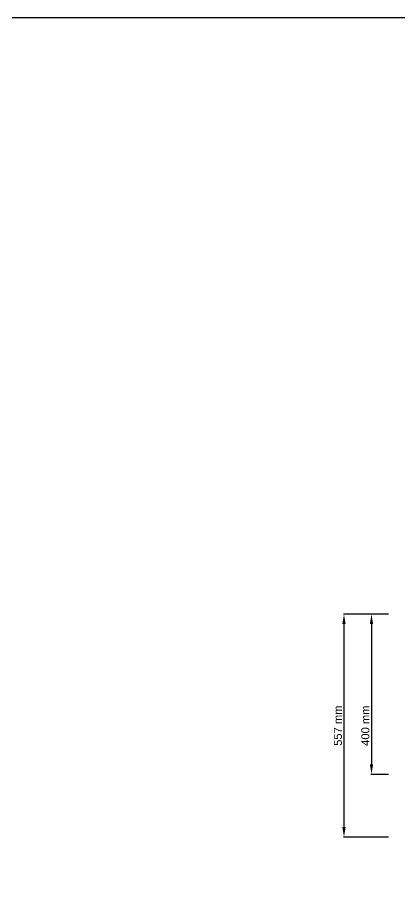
# Model space of a CAD drawing. Header units: millimetres. Extents: x 6152 to 28526, y 1087 to 12861.
# Drawn here: x 8891 to 9845, y 10364 to 12539 of the extents above; entities that cross this region are included whole.
import ezdxf

# ---------------------------------------------------------------- set-up
doc = ezdxf.new("R2010")
doc.units = ezdxf.units.MM
doc.header["$LTSCALE"] = 0.05
doc.layers.add('Cotation', color=8, linetype='Continuous', lineweight=9)
doc.styles.get("Standard").update_dxf_attribs({"font": 'arial.ttf'})
doc.dimstyles.new('ISO-25', dxfattribs={"dimtxt": 2.5, "dimasz": 2.5, "dimexe": 1.25, "dimexo": 0.625, "dimtad": 1, "dimtxsty": 'Standard', "dimcen": 2.5, "dimadec": 0, "dimazin": 0, "dimtfac": 1, "dimtmove": 0, "dimatfit": 3, "dimfxl": 1, "dimarcsym": 0})

# ---------------------------------------------------------------- blocks, each defined once
blk = doc.blocks.new('*D1')
at = {"layer": 'Cotation', "color": 0, "lineweight": -2, "transparency": 16777216}
for p, q in [((9817.3, 11047.4), (9773.9, 11047.4)), ((9775.2, 11022.4), (9775.2, 10671.9)), ((9817.3, 10646.9), (9773.9, 10646.9))]:
    blk.add_line(p, q, dxfattribs=at)
at = {"layer": 'Cotation', "color": 0, "transparency": 16777216}
for points in [[(9771, 11022.4), (9779.3, 11022.4), (9775.2, 11047.4)], [(9771, 10671.9), (9779.3, 10671.9), (9775.2, 10646.9)]]:
    blk.add_solid(points, dxfattribs=at)
at = {"layer": 'Defpoints', "color": 0, "transparency": 16777216}
for p in [(9817.9, 11047.4), (9775.2, 10646.9), (9817.9, 10646.9)]:
    blk.add_point(p, dxfattribs=at)
at = {"layer": 'Cotation', "color": 0, "transparency": 16777216, "insert": (9760, 10768.7), "char_height": 20, "attachment_point": 5, "rotation": 90}
blk.add_mtext('400 mm', dxfattribs=at)
blk = doc.blocks.new('*D2')
at = {"layer": 'Cotation', "color": 0, "lineweight": -2, "transparency": 16777216}
for p, q in [((9817.3, 11047.4), (9705.2, 11047.4)), ((9706.4, 11022.4), (9706.4, 10515)), ((9817.3, 10490), (9705.2, 10490))]:
    blk.add_line(p, q, dxfattribs=at)
at = {"layer": 'Cotation', "color": 0, "transparency": 16777216}
for points in [[(9702.3, 11022.4), (9710.6, 11022.4), (9706.4, 11047.4)], [(9702.3, 10515), (9710.6, 10515), (9706.4, 10490)]]:
    blk.add_solid(points, dxfattribs=at)
at = {"layer": 'Defpoints', "color": 0, "transparency": 16777216}
for p in [(9817.9, 11047.4), (9706.4, 10490), (9817.9, 10490)]:
    blk.add_point(p, dxfattribs=at)
at = {"layer": 'Cotation', "color": 0, "transparency": 16777216, "insert": (9691.3, 10768.7), "char_height": 20, "attachment_point": 5, "rotation": 90}
blk.add_mtext('557 mm', dxfattribs=at)

msp = doc.modelspace()

# ---------------------------------------------------------------- linework, layer by layer
msp.add_lwpolyline([(6152.2, 12538.8), (22302.8, 12538.8), (22302.8, 8855.3), (6152.2, 8855.3)], close=True)

# ---------------------------------------------------------------- dimensions: what is measured, and where the dimension line sits
at = {"layer": 'Cotation'}
for base, p1, p2, picture, middle in [((9706.4, 10490), (9817.9, 11047.4), (9817.9, 10490), '*D2', (9706.4, 10768.7)), ((9775.1822, 10646.9335), (9817.8883, 11047.3875), (9817.8883, 10646.9335), '*D1', (9775.1822, 10768.669))]:
    dim = msp.add_linear_dim(base=base, p1=p1, p2=p2, angle=270, dimstyle='ISO-25', override={"dimtxt": 20, "dimasz": 25, "dimgap": 5, "dimdec": 0, "dimpost": ' mm'}, dxfattribs=at)
    dim.commit()
    dim.dimension.update_dxf_attribs({"geometry": picture, "text_midpoint": middle, "dimtype": 161})

doc.saveas('drawing.dxf')
